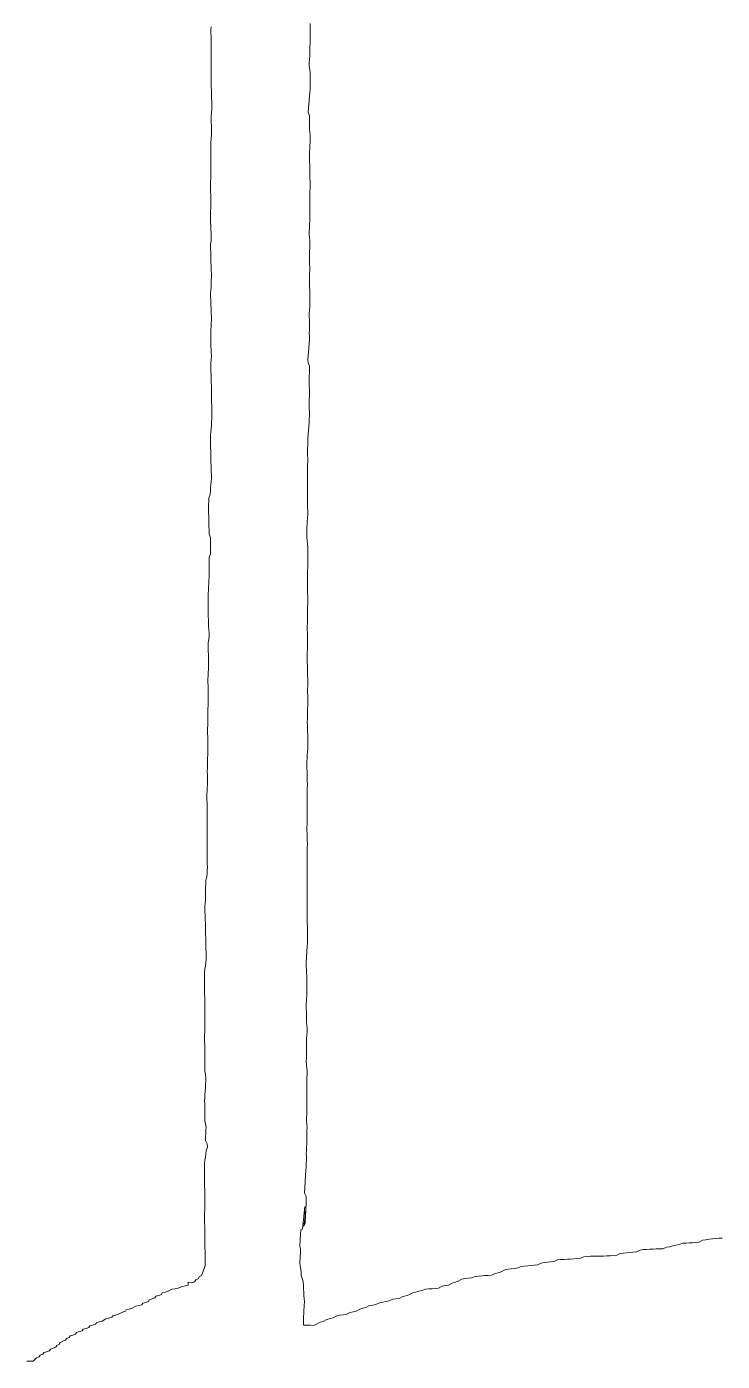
# Model space of a CAD drawing. Extents: x -16 to 11205, y -14909 to 147.
# Drawn here: x 6572 to 6783, y -9038 to -8633 of the extents above; entities that cross this region are included whole.
import ezdxf

# ---------------------------------------------------------------- set-up
doc = ezdxf.new("R2010")
doc.units = 0
doc.layers.get('0').update_dxf_attribs({"color": 1, "linetype": 'CONTINUOUS', "lineweight": 15, "true_color": 0xff0000})

msp = doc.modelspace()

# ---------------------------------------------------------------- linework, layer by layer
for p, q in [((6627.86, -8633.99), (6627.92, -8632.99)), ((6627.87, -8635), (6627.86, -8633.99)), ((6657.98, -8634), (6657.97, -8635)), ((6657.99, -8633), (6657.98, -8634)), ((6658.01, -8632), (6657.99, -8633)), ((6627.91, -8636), (6627.87, -8635)), ((6627.94, -8637), (6627.91, -8636)), ((6627.95, -8638), (6627.94, -8637)), ((6627.94, -8639), (6627.95, -8638)), ((6657.96, -8638), (6657.93, -8639)), ((6657.98, -8637), (6657.96, -8638)), ((6657.97, -8635), (6657.98, -8636)), ((6657.98, -8636), (6657.98, -8637)), ((6627.93, -8640), (6627.94, -8639)), ((6627.93, -8641), (6627.93, -8640)), ((6627.94, -8642), (6627.93, -8641)), ((6627.95, -8643), (6627.94, -8642)), ((6657.86, -8641.99), (6657.75, -8642.99)), ((6657.92, -8641), (6657.86, -8641.99)), ((6657.93, -8639), (6657.92, -8640)), ((6657.92, -8640), (6657.92, -8641)), ((6627.94, -8645), (6627.95, -8644)), ((6627.94, -8646), (6627.94, -8645)), ((6627.97, -8647), (6627.94, -8646)), ((6627.95, -8644), (6627.95, -8643)), ((6657.75, -8642.99), (6657.69, -8644)), ((6657.69, -8644), (6657.73, -8645.01)), ((6657.73, -8645.01), (6657.85, -8646.01)), ((6657.85, -8646.01), (6657.98, -8647)), ((6627.96, -8650), (6627.99, -8649)), ((6628.17, -8657), (6627.96, -8650)), ((6627.99, -8648), (6627.97, -8647)), ((6627.99, -8649), (6627.99, -8648)), ((6657.98, -8647), (6658.03, -8648)), ((6658.02, -8649), (6658, -8650)), ((6658, -8650), (6658, -8651)), ((6658.03, -8648), (6658.02, -8649)), ((6657.89, -8652.99), (6657.33, -8658.98)), ((6657.98, -8652), (6657.89, -8652.99)), ((6658, -8651), (6657.98, -8652)), ((6628.05, -8659), (6628.15, -8658)), ((6628.15, -8658), (6628.17, -8657)), ((6627.94, -8660), (6628.05, -8659)), ((6628.04, -8665), (6627.94, -8660)), ((6657.33, -8658.98), (6657.77, -8660.01)), ((6657.77, -8661.01), (6657.75, -8662.01)), ((6657.75, -8662.01), (6657.76, -8663.01)), ((6657.76, -8663.01), (6657.83, -8664.01)), ((6657.77, -8660.01), (6657.77, -8661.01)), ((6627.87, -8668), (6627.94, -8667)), ((6627.94, -8667), (6628.02, -8666)), ((6628.02, -8666), (6628.04, -8665)), ((6657.83, -8664.01), (6657.91, -8665)), ((6657.91, -8665), (6657.96, -8666)), ((6657.97, -8667), (6657.95, -8668)), ((6657.96, -8666), (6657.97, -8667)), ((6627.87, -8669), (6627.87, -8668)), ((6627.9, -8670), (6627.87, -8669)), ((6627.88, -8672), (6627.89, -8671)), ((6627.89, -8671), (6627.9, -8670)), ((6657.81, -8670.99), (6657.74, -8672)), ((6657.88, -8669.99), (6657.81, -8670.99)), ((6657.92, -8669), (6657.88, -8669.99)), ((6657.95, -8668), (6657.92, -8669)), ((6627.87, -8673), (6627.88, -8672)), ((6627.89, -8674), (6627.87, -8673)), ((6627.9, -8675), (6627.89, -8674)), ((6627.89, -8676), (6627.9, -8675)), ((6657.74, -8672), (6657.74, -8673)), ((6657.74, -8673), (6657.81, -8674.01)), ((6657.81, -8674.01), (6657.89, -8675)), ((6657.89, -8675), (6657.92, -8676)), ((6627.8, -8679.99), (6627.83, -8679)), ((6627.83, -8679), (6627.85, -8678)), ((6627.85, -8678), (6627.87, -8677)), ((6627.87, -8677), (6627.89, -8676)), ((6657.9, -8677), (6657.88, -8678)), ((6657.88, -8678), (6657.9, -8679)), ((6657.92, -8676), (6657.9, -8677)), ((6657.9, -8679), (6657.95, -8680)), ((6627.76, -8680.99), (6627.8, -8679.99)), ((6627.87, -8686), (6627.76, -8680.99)), ((6657.91, -8683), (6657.89, -8684)), ((6657.96, -8682), (6657.91, -8683)), ((6657.95, -8680), (6657.98, -8681)), ((6657.98, -8681), (6657.96, -8682)), ((6627.86, -8688), (6627.89, -8687)), ((6627.89, -8687), (6627.87, -8686)), ((6657.89, -8684), (6657.9, -8685)), ((6657.9, -8685), (6657.92, -8686)), ((6657.93, -8687), (6657.91, -8688)), ((6657.92, -8686), (6657.93, -8687)), ((6627.76, -8691), (6627.77, -8690)), ((6627.8, -8692), (6627.76, -8691)), ((6627.77, -8690), (6627.8, -8689)), ((6627.8, -8689), (6627.86, -8688)), ((6657.85, -8690), (6657.84, -8691)), ((6657.84, -8691), (6657.84, -8692)), ((6657.87, -8689), (6657.85, -8690)), ((6657.91, -8688), (6657.87, -8689)), ((6627.93, -8696), (6627.8, -8692)), ((6657.73, -8695), (6657.72, -8696)), ((6657.79, -8693.99), (6657.73, -8695)), ((6657.83, -8693), (6657.79, -8693.99)), ((6657.84, -8692), (6657.83, -8693)), ((6627.79, -8698.99), (6627.91, -8698)), ((6627.99, -8707), (6627.79, -8698.99)), ((6627.91, -8698), (6627.96, -8697)), ((6627.96, -8697), (6627.93, -8696)), ((6657.72, -8696), (6657.77, -8697)), ((6657.77, -8697), (6657.84, -8698)), ((6657.84, -8698), (6657.87, -8699)), ((6657.87, -8699), (6657.84, -8700)), ((6657.79, -8701), (6657.75, -8702)), ((6657.75, -8702), (6657.76, -8703)), ((6657.76, -8703), (6657.79, -8704)), ((6657.84, -8700), (6657.79, -8701)), ((6628.03, -8708), (6627.99, -8707)), ((6657.79, -8704), (6657.83, -8705)), ((6657.84, -8707), (6657.8, -8708)), ((6657.83, -8705), (6657.84, -8706)), ((6657.84, -8706), (6657.84, -8707)), ((6627.91, -8712), (6627.95, -8711)), ((6627.95, -8711), (6627.99, -8710)), ((6627.99, -8710), (6628.03, -8709)), ((6628.03, -8709), (6628.03, -8708)), ((6657.77, -8709), (6657.76, -8710)), ((6657.76, -8710), (6657.78, -8711)), ((6657.8, -8708), (6657.77, -8709)), ((6657.78, -8711), (6657.82, -8712.01)), ((6627.79, -8713.99), (6627.86, -8712.99)), ((6628.04, -8722), (6627.79, -8713.99)), ((6627.86, -8712.99), (6627.91, -8712)), ((6657.82, -8712.01), (6657.86, -8713)), ((6657.86, -8713), (6657.9, -8714)), ((6657.9, -8714), (6657.92, -8715)), ((6657.92, -8715), (6657.92, -8716)), ((6657.77, -8718.99), (6657.72, -8719.99)), ((6657.84, -8717.99), (6657.77, -8718.99)), ((6657.9, -8717), (6657.84, -8717.99)), ((6657.92, -8716), (6657.9, -8717)), ((6627.91, -8724), (6628, -8723)), ((6628, -8723), (6628.04, -8722)), ((6657.72, -8719.99), (6657.72, -8721)), ((6657.72, -8721), (6657.75, -8722)), ((6657.75, -8722), (6657.78, -8723)), ((6657.78, -8723), (6657.77, -8724)), ((6627.83, -8726), (6627.84, -8725)), ((6627.85, -8727), (6627.83, -8726)), ((6627.84, -8725), (6627.91, -8724)), ((6627.88, -8728), (6627.85, -8727)), ((6657.74, -8725), (6657.73, -8726)), ((6657.73, -8726), (6657.74, -8727)), ((6657.77, -8724), (6657.74, -8725)), ((6657.74, -8727), (6657.75, -8727.99)), ((6627.89, -8729), (6627.88, -8728)), ((6627.99, -8732), (6627.89, -8729)), ((6657.75, -8727.99), (6657.3, -8733.99)), ((6627.86, -8734.99), (6627.98, -8734)), ((6627.92, -8741.01), (6627.86, -8734.99)), ((6627.98, -8734), (6628.02, -8733)), ((6628.02, -8733), (6627.99, -8732)), ((6657.3, -8733.99), (6657.36, -8734.99)), ((6657.36, -8734.99), (6657.75, -8736.01)), ((6657.75, -8738), (6657.73, -8739)), ((6657.73, -8739), (6657.73, -8740)), ((6657.75, -8736.01), (6657.75, -8737)), ((6657.75, -8737), (6657.75, -8738)), ((6628.01, -8742), (6627.92, -8741.01)), ((6628.09, -8743), (6628.01, -8742)), ((6628.01, -8745), (6628.09, -8744)), ((6628.09, -8744), (6628.09, -8743)), ((6657.73, -8740), (6657.72, -8741)), ((6657.72, -8741), (6657.72, -8742)), ((6657.72, -8742), (6657.75, -8743)), ((6657.75, -8743), (6657.77, -8744)), ((6657.77, -8744), (6657.76, -8745)), ((6628.16, -8750), (6628.01, -8745)), ((6657.67, -8747), (6657.66, -8748)), ((6657.66, -8748), (6657.7, -8749)), ((6657.72, -8746), (6657.67, -8747)), ((6657.76, -8745), (6657.72, -8746)), ((6628.1, -8753.01), (6628.12, -8752)), ((6628.12, -8752), (6628.14, -8751)), ((6628.14, -8751), (6628.16, -8750)), ((6657.7, -8749), (6657.74, -8750)), ((6657.73, -8752), (6657.71, -8752.99)), ((6657.75, -8751), (6657.73, -8752)), ((6657.74, -8750), (6657.75, -8751)), ((6627.74, -8756.98), (6627.81, -8755.98)), ((6627.81, -8755.98), (6627.93, -8754.99)), ((6627.93, -8754.99), (6628.04, -8754)), ((6628.04, -8754), (6628.1, -8753.01)), ((6657.71, -8752.99), (6657.26, -8758.01)), ((6627.71, -8758.99), (6627.73, -8757.99)), ((6627.98, -8768), (6627.71, -8758.99)), ((6627.73, -8757.99), (6627.74, -8756.98)), ((6657.23, -8760), (6657.21, -8761)), ((6657.25, -8759), (6657.23, -8760)), ((6657.26, -8758.01), (6657.25, -8759)), ((6657.21, -8761), (6657.2, -8762)), ((6657.2, -8762), (6657.22, -8763)), ((6657.22, -8763), (6657.24, -8764)), ((6657.24, -8764), (6657.24, -8765)), ((6628.08, -8769), (6627.98, -8768)), ((6657.17, -8768), (6657.16, -8769)), ((6657.19, -8767), (6657.17, -8768)), ((6657.22, -8766), (6657.19, -8767)), ((6657.24, -8765), (6657.22, -8766)), ((6627.79, -8772.98), (6627.89, -8771.99)), ((6627.89, -8771.99), (6627.99, -8771)), ((6627.99, -8771), (6628.06, -8770)), ((6628.06, -8770), (6628.08, -8769)), ((6657.16, -8769), (6657.17, -8770)), ((6657.17, -8772), (6657.16, -8773)), ((6657.17, -8770), (6657.18, -8771)), ((6657.18, -8771), (6657.17, -8772)), ((6627.22, -8777.01), (6627.24, -8776.02)), ((6627.24, -8776.02), (6627.63, -8774.97)), ((6627.63, -8774.97), (6627.71, -8773.97)), ((6627.71, -8773.97), (6627.79, -8772.98)), ((6657.15, -8774), (6657.14, -8775)), ((6657.14, -8775), (6657.14, -8776)), ((6657.14, -8776), (6657.15, -8777)), ((6657.16, -8773), (6657.15, -8774)), ((6627.13, -8779.01), (6627.19, -8778.01)), ((6627.35, -8786.97), (6627.13, -8779.01)), ((6627.19, -8778.01), (6627.22, -8777.01)), ((6657.15, -8777), (6657.17, -8778)), ((6657.17, -8778), (6657.21, -8779)), ((6657.21, -8779), (6657.24, -8780)), ((6657.24, -8780), (6657.23, -8781.01)), ((6657.03, -8784), (6656.99, -8785)), ((6657.1, -8783), (6657.03, -8784)), ((6657.18, -8782.01), (6657.1, -8783)), ((6657.23, -8781.01), (6657.18, -8782.01)), ((6627.75, -8788.01), (6627.35, -8786.97)), ((6627.77, -8789.01), (6627.75, -8788.01)), ((6656.99, -8785), (6656.97, -8786)), ((6656.97, -8786), (6656.97, -8787)), ((6656.97, -8787), (6656.99, -8788)), ((6656.99, -8788), (6657.06, -8789)), ((6627.75, -8792.98), (6627.79, -8791.99)), ((6627.77, -8790), (6627.77, -8789.01)), ((6627.78, -8791), (6627.77, -8790)), ((6627.79, -8791.99), (6627.78, -8791)), ((6657.06, -8789), (6657.17, -8789.99)), ((6657.17, -8789.99), (6657.25, -8790.99)), ((6657.27, -8791.99), (6657.24, -8793)), ((6657.25, -8790.99), (6657.27, -8791.99)), ((6627.31, -8794.03), (6627.75, -8792.98)), ((6627.31, -8800), (6627.31, -8794.03)), ((6657.24, -8793), (6657.23, -8794)), ((6657.23, -8794), (6657.24, -8795)), ((6657.25, -8796), (6657.23, -8797)), ((6657.24, -8795), (6657.25, -8796)), ((6627.29, -8801.01), (6627.31, -8800)), ((6657.18, -8800), (6657.17, -8801)), ((6657.19, -8799), (6657.18, -8800)), ((6657.2, -8798), (6657.19, -8799)), ((6657.23, -8797), (6657.2, -8798)), ((6627.05, -8805), (6627.11, -8804.01)), ((6627.11, -8804.01), (6627.18, -8803.01)), ((6627.18, -8803.01), (6627.24, -8802.01)), ((6627.24, -8802.01), (6627.29, -8801.01)), ((6657.17, -8801), (6657.14, -8802)), ((6657.14, -8802), (6657.14, -8803)), ((6657.14, -8803), (6657.17, -8804)), ((6657.17, -8804), (6657.21, -8805)), ((6627.04, -8806), (6627.05, -8805)), ((6627.05, -8807), (6627.04, -8806)), ((6627.07, -8808), (6627.05, -8807)), ((6627.06, -8809), (6627.07, -8808)), ((6657.21, -8805), (6657.23, -8806)), ((6657.23, -8808), (6657.21, -8809)), ((6657.23, -8806), (6657.24, -8807)), ((6657.24, -8807), (6657.23, -8808)), ((6627.04, -8810), (6627.06, -8809)), ((6627.17, -8814.99), (6627.04, -8810)), ((6657.17, -8812), (6657.15, -8813)), ((6657.18, -8811), (6657.17, -8812)), ((6657.19, -8810), (6657.18, -8811)), ((6657.21, -8809), (6657.19, -8810)), ((6627.26, -8815.99), (6627.17, -8814.99)), ((6627.32, -8817), (6627.26, -8815.99)), ((6657.13, -8814), (6657.12, -8815)), ((6657.12, -8815), (6657.12, -8816)), ((6657.12, -8816), (6657.15, -8817)), ((6657.15, -8813), (6657.13, -8814)), ((6627.07, -8820.01), (6627.2, -8819.01)), ((6627.16, -8826), (6627.07, -8820.01)), ((6627.2, -8819.01), (6627.3, -8818.01)), ((6627.3, -8818.01), (6627.32, -8817)), ((6657.15, -8817), (6657.17, -8818)), ((6657.17, -8818), (6657.18, -8819)), ((6657.18, -8819), (6657.18, -8820)), ((6657.18, -8820), (6657.18, -8821)), ((6657.08, -8823), (6657.03, -8824)), ((6657.03, -8824), (6657.05, -8825)), ((6657.05, -8825), (6657.11, -8826)), ((6657.15, -8822), (6657.08, -8823)), ((6657.18, -8821), (6657.15, -8822)), ((6627, -8830), (6627.05, -8829)), ((6627.05, -8829), (6627.1, -8828)), ((6627.1, -8828), (6627.14, -8827)), ((6627.14, -8827), (6627.16, -8826)), ((6657.11, -8826), (6657.16, -8827)), ((6657.16, -8827), (6657.17, -8828)), ((6657.17, -8828), (6657.16, -8829)), ((6657.16, -8829), (6657.19, -8830)), ((6626.97, -8831), (6627, -8830)), ((6627.04, -8834), (6626.97, -8831)), ((6657.19, -8830), (6657.23, -8831)), ((6657.24, -8833), (6657.22, -8834)), ((6657.23, -8831), (6657.25, -8832)), ((6657.25, -8832), (6657.24, -8833)), ((6627.07, -8835), (6627.04, -8834)), ((6627.04, -8838), (6627.06, -8837)), ((6627.06, -8837), (6627.07, -8836)), ((6627.07, -8836), (6627.07, -8835)), ((6657.22, -8834), (6657.22, -8835)), ((6657.22, -8835), (6657.23, -8836)), ((6657.23, -8836), (6657.24, -8837)), ((6657.24, -8837), (6657.24, -8838)), ((6626.95, -8841), (6626.97, -8840)), ((6626.97, -8842), (6626.95, -8841)), ((6626.97, -8840), (6627, -8839)), ((6627, -8839), (6627.04, -8838)), ((6657.2, -8841), (6657.17, -8842)), ((6657.22, -8840), (6657.2, -8841)), ((6657.23, -8839), (6657.22, -8840)), ((6657.24, -8838), (6657.23, -8839)), ((6626.89, -8846), (6626.94, -8845)), ((6626.94, -8845), (6626.98, -8844)), ((6626.99, -8843), (6626.97, -8842)), ((6626.98, -8844), (6626.99, -8843)), ((6657.14, -8843), (6657.12, -8844)), ((6657.12, -8844), (6657.14, -8845)), ((6657.17, -8842), (6657.14, -8843)), ((6657.14, -8845), (6657.18, -8846)), ((6626.88, -8847), (6626.89, -8846)), ((6626.92, -8849), (6626.88, -8847)), ((6626.94, -8850), (6626.92, -8849)), ((6657.18, -8846), (6657.21, -8847)), ((6657.21, -8847), (6657.24, -8848)), ((6657.24, -8848), (6657.24, -8849)), ((6657.24, -8849), (6657.25, -8850)), ((6626.9, -8853), (6626.91, -8852)), ((6626.9, -8854), (6626.9, -8853)), ((6626.91, -8852), (6626.94, -8851)), ((6626.94, -8851), (6626.94, -8850)), ((6657.19, -8853.01), (6657.12, -8854.01)), ((6657.23, -8852.01), (6657.19, -8853.01)), ((6657.25, -8851), (6657.23, -8852.01)), ((6657.25, -8850), (6657.25, -8851)), ((6626.81, -8858), (6626.84, -8857)), ((6626.84, -8857), (6626.88, -8856)), ((6626.88, -8856), (6626.89, -8855)), ((6626.89, -8855), (6626.9, -8854)), ((6657.06, -8855), (6657.01, -8856)), ((6657.01, -8856), (6657.01, -8857)), ((6657.01, -8857), (6657.02, -8858)), ((6657.12, -8854.01), (6657.06, -8855)), ((6626.79, -8859), (6626.81, -8858)), ((6626.8, -8860), (6626.79, -8859)), ((6626.83, -8861), (6626.8, -8860)), ((6626.83, -8862), (6626.83, -8861)), ((6657.02, -8858), (6657.03, -8859)), ((6657.03, -8859), (6657.04, -8860)), ((6657.04, -8860), (6657.08, -8861)), ((6657.08, -8861), (6657.12, -8862)), ((6626.69, -8866), (6626.71, -8864.99)), ((6626.71, -8864.99), (6626.75, -8863.99)), ((6626.75, -8863.99), (6626.8, -8862.99)), ((6626.8, -8862.99), (6626.83, -8862)), ((6657.05, -8865), (6657.04, -8866)), ((6657.09, -8864), (6657.05, -8865)), ((6657.13, -8863), (6657.09, -8864)), ((6657.12, -8862), (6657.13, -8863)), ((6626.68, -8867), (6626.69, -8866)), ((6626.73, -8869), (6626.68, -8867)), ((6626.75, -8870), (6626.73, -8869)), ((6657.04, -8866), (6657.07, -8867)), ((6657.07, -8867), (6657.12, -8868)), ((6657.12, -8869), (6657.11, -8870)), ((6657.12, -8868), (6657.12, -8869)), ((6626.7, -8872), (6626.74, -8871)), ((6626.74, -8876), (6626.7, -8872)), ((6626.74, -8871), (6626.75, -8870)), ((6657.11, -8870), (6657.09, -8871)), ((6657.09, -8871), (6657.1, -8872)), ((6657.1, -8872), (6657.11, -8873)), ((6657.11, -8873), (6657.1, -8874)), ((6626.76, -8877), (6626.74, -8876)), ((6626.75, -8878), (6626.76, -8877)), ((6657, -8876), (6656.99, -8877)), ((6656.99, -8877), (6657.03, -8878)), ((6657.04, -8875), (6657, -8876)), ((6657.1, -8874), (6657.04, -8875)), ((6626.72, -8880), (6626.73, -8879)), ((6626.73, -8881), (6626.72, -8880)), ((6626.73, -8879), (6626.75, -8878)), ((6626.75, -8882), (6626.73, -8881)), ((6657.03, -8878), (6657.09, -8879)), ((6657.09, -8879), (6657.12, -8880)), ((6657.12, -8880), (6657.13, -8881)), ((6657.13, -8881), (6657.12, -8882)), ((6626.74, -8884), (6626.75, -8883)), ((6626.78, -8887), (6626.74, -8884)), ((6626.75, -8883), (6626.75, -8882)), ((6657.06, -8885), (6657.05, -8886)), ((6657.09, -8884), (6657.06, -8885)), ((6657.1, -8883), (6657.09, -8884)), ((6657.12, -8882), (6657.1, -8883)), ((6626.7, -8889.99), (6626.76, -8888.99)), ((6626.76, -8888.99), (6626.8, -8888)), ((6626.8, -8888), (6626.78, -8887)), ((6657.05, -8886), (6657.06, -8887)), ((6657.06, -8887), (6657.1, -8888)), ((6657.1, -8888), (6657.12, -8889)), ((6657.12, -8889), (6657.11, -8890)), ((6626.28, -8894.01), (6626.31, -8893.01)), ((6626.31, -8892.01), (6626.65, -8890.99)), ((6626.31, -8893.01), (6626.31, -8892.01)), ((6626.65, -8890.99), (6626.7, -8889.99)), ((6657.04, -8892), (6657.03, -8893)), ((6657.03, -8893), (6657.04, -8894)), ((6657.07, -8891), (6657.04, -8892)), ((6657.11, -8890), (6657.07, -8891)), ((6626.22, -8898.01), (6626.23, -8897.01)), ((6626.23, -8896.01), (6626.25, -8895.01)), ((6626.23, -8897.01), (6626.23, -8896.01)), ((6626.25, -8895.01), (6626.28, -8894.01)), ((6657.04, -8894), (6657.06, -8895)), ((6657.06, -8895), (6657.08, -8896)), ((6657.08, -8896), (6657.1, -8897)), ((6657.1, -8897), (6657.11, -8898)), ((6626.08, -8900), (6626.16, -8899.01)), ((6626.16, -8904), (6626.08, -8900)), ((6626.16, -8899.01), (6626.22, -8898.01)), ((6657.1, -8901), (6657.06, -8902)), ((6657.12, -8900), (6657.1, -8901)), ((6657.11, -8898), (6657.12, -8899)), ((6657.12, -8899), (6657.12, -8900)), ((6626.21, -8905), (6626.16, -8904)), ((6626.38, -8912.97), (6626.21, -8905)), ((6657.06, -8902), (6657.03, -8903)), ((6657.03, -8903), (6657.03, -8904)), ((6657.03, -8904), (6657.08, -8905)), ((6657.08, -8905), (6657.14, -8906)), ((6657.14, -8906), (6657.18, -8907)), ((6657.14, -8909), (6657.13, -8910)), ((6657.13, -8910), (6657.13, -8911.01)), ((6657.17, -8908), (6657.14, -8909)), ((6657.18, -8907), (6657.17, -8908)), ((6626.46, -8913.98), (6626.38, -8912.97)), ((6626.44, -8915), (6626.46, -8913.98)), ((6657.1, -8912.01), (6656.75, -8917)), ((6657.13, -8911.01), (6657.1, -8912.01)), ((6626.07, -8919.01), (6626.2, -8918.02)), ((6626.2, -8918.02), (6626.31, -8917.03)), ((6626.31, -8917.03), (6626.39, -8916.02)), ((6626.39, -8916.02), (6626.44, -8915)), ((6656.75, -8917), (6656.81, -8918.01)), ((6656.81, -8918.01), (6656.88, -8919)), ((6625.95, -8920), (6626.07, -8919.01)), ((6625.96, -8923), (6625.95, -8920)), ((6656.88, -8919), (6656.91, -8920)), ((6656.91, -8920), (6656.93, -8921)), ((6656.93, -8921), (6656.96, -8922)), ((6656.96, -8922), (6656.98, -8923)), ((6625.97, -8924), (6625.96, -8923)), ((6625.97, -8925), (6625.97, -8924)), ((6626.05, -8929), (6625.97, -8925)), ((6656.96, -8926), (6656.93, -8927)), ((6656.98, -8925), (6656.96, -8926)), ((6656.98, -8923), (6657, -8924)), ((6657, -8924), (6656.98, -8925)), ((6626.02, -8931), (6626.06, -8930)), ((6626.06, -8930), (6626.05, -8929)), ((6656.86, -8927.99), (6656.74, -8930)), ((6656.74, -8930), (6656.78, -8931)), ((6656.93, -8927), (6656.86, -8927.99)), ((6626.06, -8936), (6626.02, -8931)), ((6656.78, -8931), (6656.85, -8932)), ((6656.85, -8932), (6656.88, -8933)), ((6656.88, -8933), (6656.87, -8934)), ((6656.87, -8934), (6656.89, -8935)), ((6625.93, -8939), (6626.01, -8938)), ((6626.01, -8938), (6626.07, -8937)), ((6626.07, -8937), (6626.06, -8936)), ((6656.89, -8935), (6656.96, -8936)), ((6656.96, -8936), (6657.03, -8937)), ((6657.03, -8938), (6656.98, -8939)), ((6657.03, -8937), (6657.03, -8938)), ((6626.02, -8944), (6625.93, -8939)), ((6656.85, -8941), (6656.83, -8942)), ((6656.83, -8942), (6656.87, -8943)), ((6656.91, -8940), (6656.85, -8941)), ((6656.98, -8939), (6656.91, -8940)), ((6625.99, -8947), (6626.03, -8946)), ((6626.04, -8945), (6626.02, -8944)), ((6626.03, -8946), (6626.04, -8945)), ((6656.84, -8946), (6656.81, -8947)), ((6656.9, -8945), (6656.84, -8946)), ((6656.87, -8943), (6656.91, -8944)), ((6656.91, -8944), (6656.9, -8945)), ((6626.05, -8950), (6625.99, -8947)), ((6626.21, -8950.98), (6626.05, -8950)), ((6656.81, -8947), (6656.86, -8948.01)), ((6656.86, -8948.01), (6656.96, -8949)), ((6656.96, -8949), (6657.03, -8950)), ((6657.03, -8950), (6657.04, -8951)), ((6626.33, -8951.98), (6626.21, -8950.98)), ((6626.21, -8955.01), (6626.28, -8954.01)), ((6626.28, -8954.01), (6626.35, -8953)), ((6626.35, -8953), (6626.33, -8951.98)), ((6656.95, -8953), (6656.94, -8954)), ((6656.94, -8954), (6656.96, -8955)), ((6656.99, -8952), (6656.95, -8953)), ((6657.04, -8951), (6656.99, -8952)), ((6625.98, -8959), (6626.01, -8958)), ((6626.01, -8958), (6626.07, -8957)), ((6626.07, -8957), (6626.14, -8956.01)), ((6626.14, -8956.01), (6626.21, -8955.01)), ((6656.96, -8955), (6656.98, -8956)), ((6656.99, -8958), (6656.96, -8959)), ((6656.98, -8956), (6657, -8957)), ((6657, -8957), (6656.99, -8958)), ((6626, -8960), (6625.98, -8959)), ((6626.02, -8961), (6626, -8960)), ((6626.06, -8964.99), (6626.02, -8961)), ((6656.96, -8959), (6656.96, -8960)), ((6656.96, -8960), (6657, -8961)), ((6657.01, -8962), (6656.98, -8963)), ((6657, -8961), (6657.01, -8962)), ((6626.28, -8965.98), (6626.06, -8964.99)), ((6626.39, -8966.98), (6626.28, -8965.98)), ((6656.98, -8963), (6656.92, -8964)), ((6656.92, -8964), (6656.92, -8965)), ((6656.92, -8965), (6656.98, -8966)), ((6656.98, -8966), (6657.03, -8967)), ((6626.24, -8970.99), (6626.31, -8968)), ((6626.31, -8968), (6626.39, -8966.98)), ((6656.99, -8969), (6656.97, -8970)), ((6656.97, -8970), (6656.98, -8971)), ((6657.02, -8968), (6656.99, -8969)), ((6657.03, -8967), (6657.02, -8968)), ((6626.74, -8972.01), (6626.24, -8970.99)), ((6626.32, -8975.03), (6626.43, -8974.02)), ((6626.43, -8974.02), (6626.81, -8973)), ((6626.81, -8973), (6626.74, -8972.01)), ((6656.84, -8973.99), (6656.82, -8974.99)), ((6656.9, -8973), (6656.84, -8973.99)), ((6656.96, -8972), (6656.9, -8973)), ((6656.98, -8971), (6656.96, -8972)), ((6625.94, -8977.99), (6626.07, -8977.01)), ((6625.94, -8981), (6625.94, -8977.99)), ((6626.07, -8977.01), (6626.2, -8976.02)), ((6626.2, -8976.02), (6626.32, -8975.03)), ((6656.81, -8977.99), (6656.76, -8978.99)), ((6656.83, -8976.99), (6656.81, -8977.99)), ((6656.82, -8974.99), (6656.83, -8976)), ((6656.83, -8976), (6656.83, -8976.99)), ((6625.9, -8983), (6625.95, -8982)), ((6625.95, -8982), (6625.94, -8981)), ((6656.7, -8979.98), (6656.31, -8986.99)), ((6656.76, -8978.99), (6656.7, -8979.98)), ((6626.01, -8988), (6625.9, -8983)), ((6656.31, -8986.99), (6656.75, -8988.01)), ((6626.01, -8989), (6626.01, -8988)), ((6626.03, -8990), (6626.01, -8989)), ((6626.05, -8991), (6626.03, -8990)), ((6626.03, -8992), (6626.05, -8991)), ((6656.33, -8991.01), (6656, -8995)), ((6656.29, -8992), (6656.33, -8991.01)), ((6656.76, -8990), (6656.42, -8996.12)), ((6656.75, -8988.01), (6656.79, -8989)), ((6656.79, -8989), (6656.76, -8990)), ((6625.89, -8994), (6625.96, -8993)), ((6625.99, -8999), (6625.89, -8994)), ((6625.96, -8993), (6626.03, -8992)), ((6656, -8995), (6655.65, -8997.86)), ((6656.09, -8997.03), (6656.47, -8994.03)), ((6656.34, -8993), (6656.29, -8992)), ((6656.47, -8994.03), (6656.34, -8993)), ((6625.99, -9000), (6625.99, -8999)), ((6655.15, -8998.06), (6655, -9001)), ((6655.65, -8997.86), (6655.15, -8998.06)), ((6656.42, -8996.12), (6656.09, -8997.03)), ((6626.14, -9008.02), (6625.99, -9000)), ((6655, -9001), (6654.86, -9003.01)), ((6654.86, -9003.01), (6655.04, -9004)), ((6766.08, -9003.41), (6767.05, -9003.22)), ((6767.05, -9003.22), (6767.99, -9002.97)), ((6767.99, -9002.97), (6768.94, -9002.74)), ((6768.94, -9002.74), (6769.92, -9002.58)), ((6769.92, -9002.58), (6771.03, -9002.18)), ((6771.03, -9002.18), (6772.02, -9002.13)), ((6772.02, -9002.13), (6773.01, -9002.07)), ((6773.01, -9002.07), (6774, -9002.02)), ((6774, -9002.02), (6774.99, -9001.94)), ((6774.99, -9001.94), (6775.96, -9001.8)), ((6775.96, -9001.8), (6777.05, -9001.28)), ((6777.05, -9001.28), (6778.02, -9001.11)), ((6778.02, -9001.11), (6779, -9000.97)), ((6779, -9000.97), (6779.98, -9000.87)), ((6779.98, -9000.87), (6780.98, -9000.76)), ((6780.98, -9000.76), (6781.98, -9000.66)), ((6781.98, -9000.66), (6783, -9000.62)), ((6655.09, -9005), (6654.89, -9008.01)), ((6655.04, -9004), (6655.09, -9005)), ((6731.95, -9007.69), (6733.04, -9007.23)), ((6733.04, -9007.23), (6734.02, -9007.13)), ((6734.02, -9007.13), (6735.01, -9007.06)), ((6735.01, -9007.06), (6736, -9007.01)), ((6736, -9007.01), (6737, -9006.96)), ((6737, -9006.96), (6737.99, -9006.89)), ((6737.99, -9006.89), (6738.97, -9006.8)), ((6738.97, -9006.8), (6739.96, -9006.69)), ((6739.96, -9006.69), (6741.03, -9006.26)), ((6741.03, -9006.26), (6742.02, -9006.15)), ((6742.02, -9006.15), (6743.01, -9006.08)), ((6743.01, -9006.08), (6744, -9006.06)), ((6744, -9006.06), (6745, -9006.06)), ((6745, -9006.06), (6746, -9006.07)), ((6746, -9006.07), (6747, -9006.06)), ((6747, -9006.06), (6748, -9006.04)), ((6748, -9006.04), (6749, -9006)), ((6749, -9006), (6749.99, -9005.92)), ((6749.99, -9005.92), (6750.96, -9005.78)), ((6750.96, -9005.78), (6752.05, -9005.29)), ((6752.05, -9005.29), (6753.02, -9005.14)), ((6753.02, -9005.14), (6754.01, -9005.04)), ((6754.01, -9005.04), (6755, -9004.97)), ((6755, -9004.97), (6755.98, -9004.88)), ((6755.98, -9004.88), (6756.96, -9004.74)), ((6756.96, -9004.74), (6758.04, -9004.26)), ((6758.04, -9004.26), (6759.02, -9004.12)), ((6759.02, -9004.12), (6760, -9004.03)), ((6760, -9004.03), (6761, -9003.98)), ((6761, -9003.98), (6762, -9003.95)), ((6762, -9003.95), (6762.99, -9003.91)), ((6762.99, -9003.91), (6763.99, -9003.89)), ((6763.99, -9003.89), (6764.98, -9003.86)), ((6764.98, -9003.86), (6766.08, -9003.41)), ((6624.99, -9011.99), (6625.34, -9011.19)), ((6625.34, -9011.19), (6626.13, -9009.03)), ((6626.13, -9009.03), (6626.14, -9008.02)), ((6654.89, -9008.01), (6654.99, -9009)), ((6654.99, -9009), (6655.13, -9009.99)), ((6655.13, -9009.99), (6655.22, -9010.97)), ((6655.22, -9010.97), (6655.28, -9011.96)), ((6714.08, -9011.33), (6715.03, -9011.11)), ((6715.03, -9011.11), (6715.96, -9010.85)), ((6715.96, -9010.85), (6717.07, -9010.24)), ((6717.07, -9010.24), (6718.01, -9010.03)), ((6718.01, -9010.03), (6718.98, -9009.89)), ((6718.98, -9009.89), (6719.96, -9009.79)), ((6719.96, -9009.79), (6720.94, -9009.67)), ((6720.94, -9009.67), (6722.04, -9009.22)), ((6722.04, -9009.22), (6723.02, -9009.1)), ((6723.02, -9009.1), (6724, -9009)), ((6724, -9009), (6724.99, -9008.93)), ((6724.99, -9008.93), (6725.97, -9008.83)), ((6725.97, -9008.83), (6726.94, -9008.68)), ((6726.94, -9008.68), (6728.04, -9008.2)), ((6728.04, -9008.2), (6729.01, -9008.06)), ((6729.01, -9008.06), (6729.99, -9007.94)), ((6729.99, -9007.94), (6730.97, -9007.83)), ((6730.97, -9007.83), (6731.95, -9007.69)), ((6617.94, -9015.82), (6619.11, -9015.29)), ((6619.11, -9015.29), (6620.04, -9015.1)), ((6620.04, -9015.1), (6620.95, -9014.89)), ((6620.95, -9014.89), (6621, -9014)), ((6621, -9014), (6622.11, -9014.17)), ((6622.11, -9014.17), (6622.91, -9013.88)), ((6622.91, -9013.88), (6623.26, -9013.31)), ((6623.26, -9013.31), (6623.99, -9012.99)), ((6623.99, -9012.99), (6624.37, -9012.31)), ((6624.37, -9012.31), (6624.99, -9011.99)), ((6655.28, -9011.96), (6655.71, -9013.04)), ((6655.71, -9013.04), (6655.82, -9014.02)), ((6655.82, -9014.02), (6655.92, -9015.01)), ((6655.92, -9015.01), (6655.97, -9016)), ((6696.95, -9015.76), (6698.06, -9015.23)), ((6698.06, -9015.23), (6699.01, -9015.04)), ((6699.01, -9015.04), (6699.95, -9014.85)), ((6699.95, -9014.85), (6701.09, -9014.27)), ((6701.09, -9014.27), (6702, -9014)), ((6702, -9014), (6702.9, -9013.71)), ((6702.9, -9013.71), (6704.03, -9013.1)), ((6704.03, -9013.1), (6704.98, -9012.9)), ((6704.98, -9012.9), (6705.95, -9012.77)), ((6705.95, -9012.77), (6706.94, -9012.67)), ((6706.94, -9012.67), (6708.04, -9012.26)), ((6708.04, -9012.26), (6709.02, -9012.16)), ((6709.02, -9012.16), (6710.01, -9012.06)), ((6710.01, -9012.06), (6711, -9011.99)), ((6711, -9011.99), (6711.99, -9011.92)), ((6711.99, -9011.92), (6712.96, -9011.82)), ((6712.96, -9011.82), (6714.08, -9011.33)), ((6608.9, -9019.81), (6609.17, -9019.33)), ((6609.17, -9019.33), (6610.02, -9019.04)), ((6610.02, -9019.04), (6610.86, -9018.74)), ((6610.86, -9018.74), (6611.14, -9018.27)), ((6611.14, -9018.27), (6611.99, -9017.98)), ((6611.99, -9017.98), (6612.85, -9017.69)), ((6612.85, -9017.69), (6613.12, -9017.25)), ((6613.12, -9017.25), (6613.99, -9016.97)), ((6613.99, -9016.97), (6614.88, -9016.7)), ((6614.88, -9016.7), (6616.04, -9016.12)), ((6616.04, -9016.12), (6616.99, -9015.96)), ((6616.99, -9015.96), (6617.94, -9015.82)), ((6655.97, -9016), (6656.02, -9017)), ((6656.02, -9017), (6656.09, -9017.99)), ((6656.09, -9017.99), (6656.2, -9018.99)), ((6656.2, -9018.99), (6656.26, -9020)), ((6681.91, -9019.64), (6683.04, -9019.16)), ((6683.04, -9019.16), (6684.01, -9019.03)), ((6684.01, -9019.03), (6684.97, -9018.9)), ((6684.97, -9018.9), (6686.12, -9018.38)), ((6686.12, -9018.38), (6687.05, -9018.15)), ((6687.05, -9018.15), (6687.96, -9017.87)), ((6687.96, -9017.87), (6689.08, -9017.22)), ((6689.08, -9017.22), (6689.99, -9016.97)), ((6689.99, -9016.97), (6690.93, -9016.75)), ((6690.93, -9016.75), (6691.9, -9016.56)), ((6691.9, -9016.56), (6693.02, -9016.13)), ((6693.02, -9016.13), (6694.01, -9016.05)), ((6694.01, -9016.05), (6695, -9016)), ((6695, -9016), (6695.98, -9015.91)), ((6695.98, -9015.91), (6696.95, -9015.76)), ((6599.88, -9023.72), (6601.03, -9023.08)), ((6601.03, -9023.08), (6601.92, -9022.82)), ((6601.92, -9022.82), (6602.17, -9022.4)), ((6602.17, -9022.4), (6603.06, -9022.14)), ((6603.06, -9022.14), (6603.95, -9021.88)), ((6603.95, -9021.88), (6605.11, -9021.26)), ((6605.11, -9021.26), (6606.03, -9021.06)), ((6606.03, -9021.06), (6606.92, -9020.83)), ((6606.92, -9020.83), (6607.18, -9020.39)), ((6607.18, -9020.39), (6608.06, -9020.12)), ((6608.06, -9020.12), (6608.9, -9019.81)), ((6656.21, -9021.01), (6656, -9025)), ((6656.26, -9020), (6656.21, -9021.01)), ((6668.93, -9023.75), (6670.07, -9023.23)), ((6670.07, -9023.23), (6671.01, -9023.03)), ((6671.01, -9023.03), (6671.93, -9022.8)), ((6671.93, -9022.8), (6673.06, -9022.16)), ((6673.06, -9022.16), (6673.97, -9021.9)), ((6673.97, -9021.9), (6674.88, -9021.65)), ((6674.88, -9021.65), (6676.03, -9021.1)), ((6676.03, -9021.1), (6676.98, -9020.92)), ((6676.98, -9020.92), (6677.93, -9020.75)), ((6677.93, -9020.75), (6679.06, -9020.21)), ((6679.06, -9020.21), (6680.01, -9020.02)), ((6680.01, -9020.02), (6680.95, -9019.82)), ((6680.95, -9019.82), (6681.91, -9019.64)), ((6590.87, -9027.74), (6591.13, -9027.26)), ((6591.13, -9027.26), (6592, -9027)), ((6592, -9027), (6592.88, -9026.74)), ((6592.88, -9026.74), (6593.13, -9026.29)), ((6593.13, -9026.29), (6594.03, -9026.06)), ((6594.03, -9026.06), (6594.92, -9025.83)), ((6594.92, -9025.83), (6596.05, -9025.12)), ((6596.05, -9025.12), (6596.94, -9024.86)), ((6596.94, -9024.86), (6597.83, -9024.6)), ((6597.83, -9024.6), (6598.08, -9024.19)), ((6598.08, -9024.19), (6598.98, -9023.96)), ((6598.98, -9023.96), (6599.88, -9023.72)), ((6656, -9025), (6656, -9026)), ((6656, -9026), (6656, -9027)), ((6656, -9027), (6658, -9027)), ((6658, -9027), (6659.02, -9027.14)), ((6659.02, -9027.14), (6659.94, -9026.76)), ((6659.94, -9026.76), (6661.05, -9026.16)), ((6661.05, -9026.16), (6661.97, -9025.89)), ((6661.97, -9025.89), (6663.09, -9025.29)), ((6663.09, -9025.29), (6664.01, -9025.04)), ((6664.01, -9025.04), (6664.93, -9024.78)), ((6664.93, -9024.78), (6666.06, -9024.21)), ((6666.06, -9024.21), (6667.01, -9024.04)), ((6667.01, -9024.04), (6667.97, -9023.89)), ((6667.97, -9023.89), (6668.93, -9023.75)), ((6583.76, -9031.61), (6584.07, -9031.11)), ((6584.07, -9031.11), (6584.89, -9030.81)), ((6584.89, -9030.81), (6585.19, -9030.32)), ((6585.19, -9030.32), (6586.01, -9030.02)), ((6586.01, -9030.02), (6586.85, -9029.72)), ((6586.85, -9029.72), (6587.14, -9029.27)), ((6587.14, -9029.27), (6588, -9029)), ((6588, -9029), (6588.87, -9028.74)), ((6588.87, -9028.74), (6589.15, -9028.29)), ((6589.15, -9028.29), (6590.01, -9028.02)), ((6590.01, -9028.02), (6590.87, -9027.74)), ((6576.92, -9035.86), (6577.21, -9035.37)), ((6577.21, -9035.37), (6578.05, -9035.08)), ((6578.05, -9035.08), (6578.88, -9034.8)), ((6578.88, -9034.8), (6579.19, -9034.31)), ((6579.19, -9034.31), (6580.02, -9034.03)), ((6580.02, -9034.03), (6580.81, -9033.71)), ((6580.81, -9033.71), (6581.11, -9033.17)), ((6581.11, -9033.17), (6581.88, -9032.82)), ((6581.88, -9032.82), (6582.18, -9032.26)), ((6582.18, -9032.26), (6582.96, -9031.93)), ((6582.96, -9031.93), (6583.76, -9031.61)), ((6572, -9038), (6573, -9038)), ((6573, -9038), (6574, -9038)), ((6574, -9038), (6574.98, -9036.97)), ((6574.98, -9036.97), (6575.79, -9036.63)), ((6575.79, -9036.63), (6576.09, -9036.16)), ((6576.09, -9036.16), (6576.92, -9035.86))]:
    msp.add_line(p, q)

doc.saveas('drawing.dxf')
